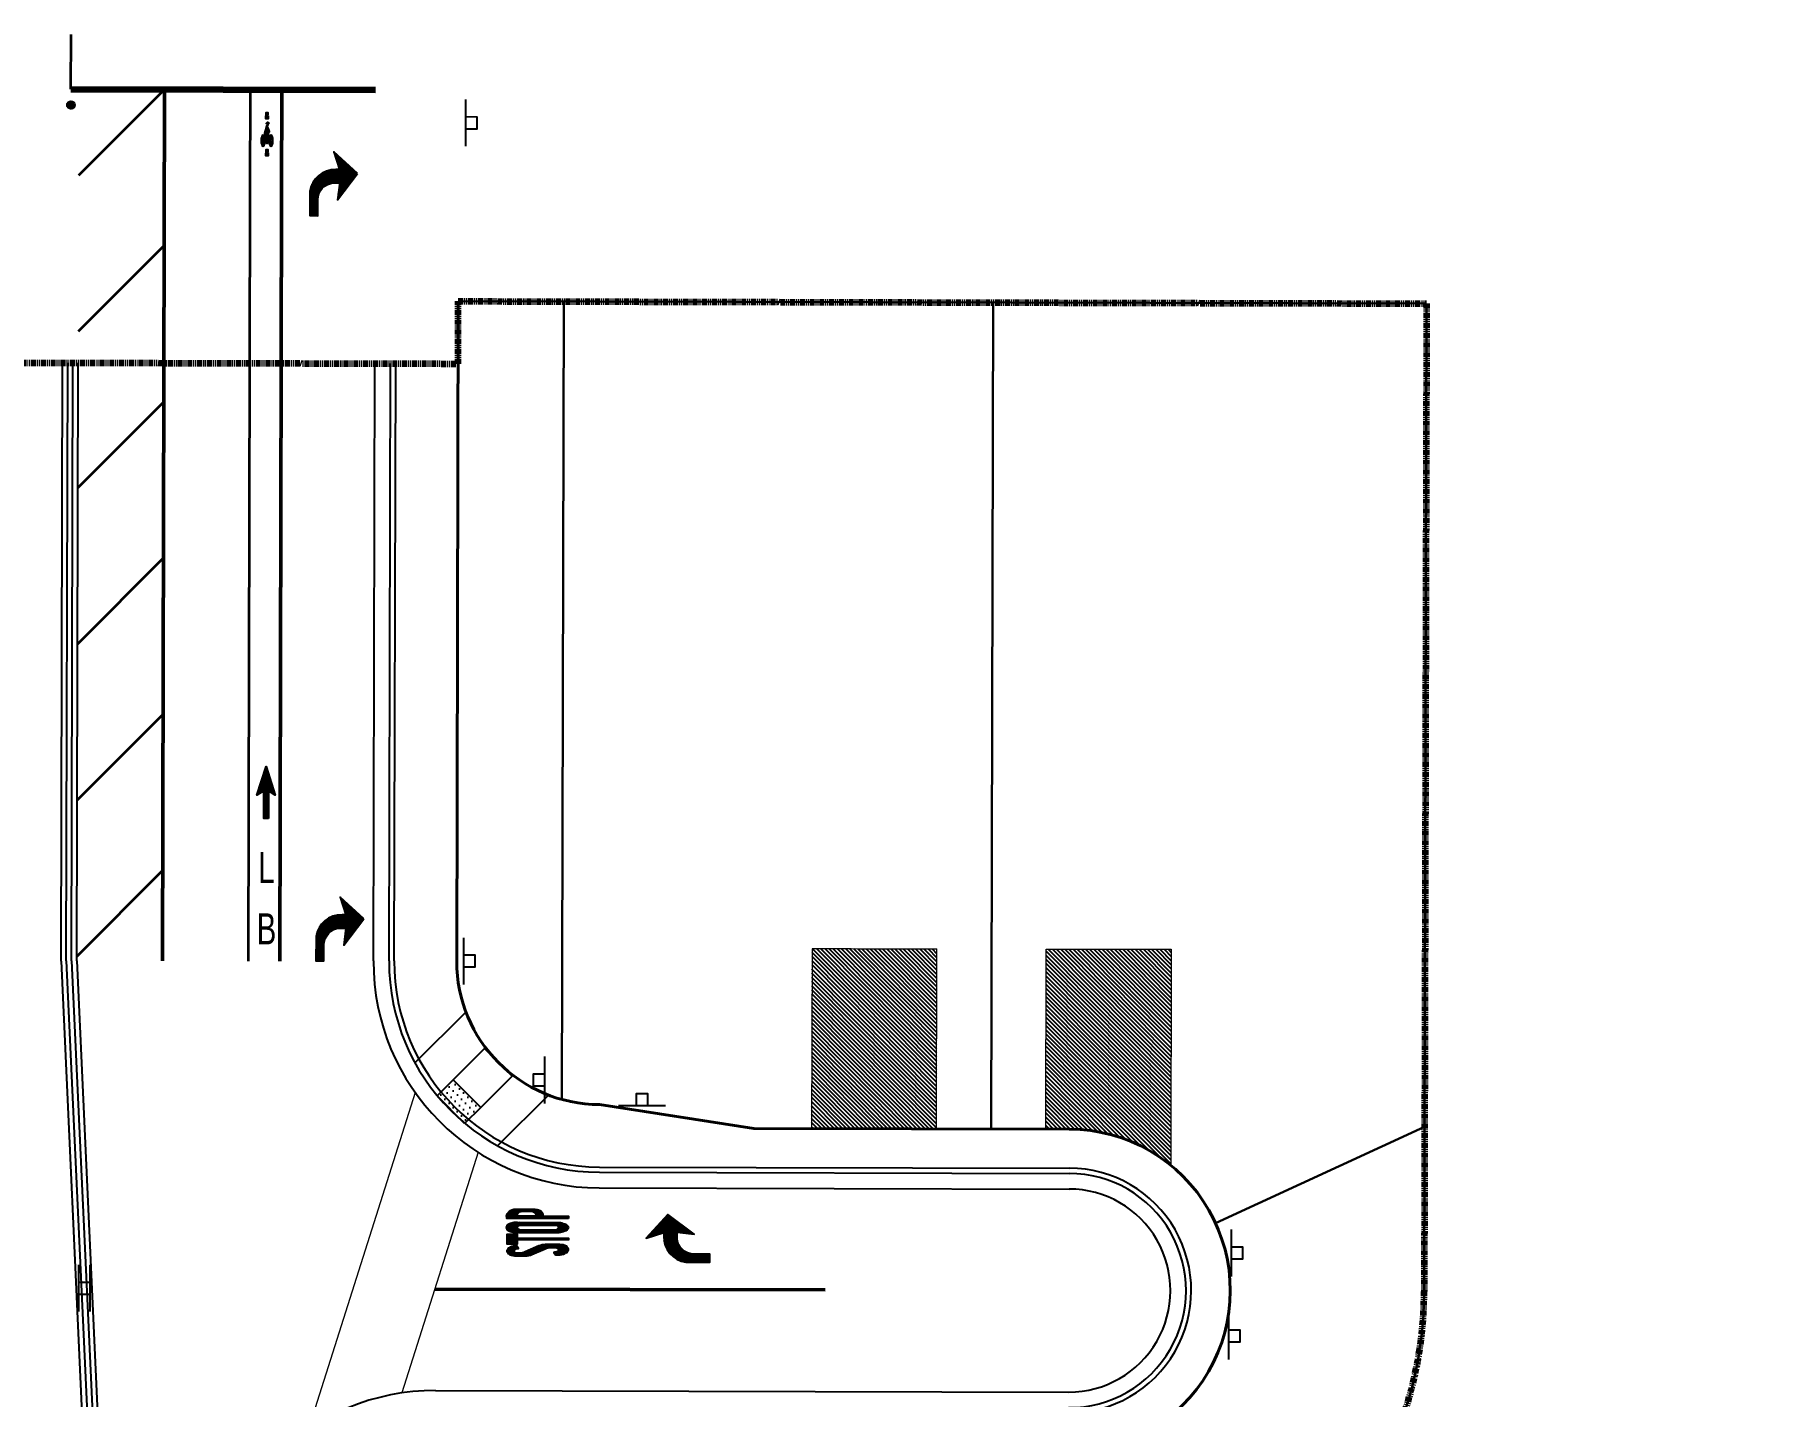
# Model space of a CAD drawing. Header units: feet. Extents: x 627 to 1424, y 217 to 1375.
# Drawn here: x 1086.8 to 1307.6, y 1200.6 to 1375 of the extents above; entities that cross this region are included whole.
import ezdxf
from ezdxf.enums import TextEntityAlignment as Align

# ---------------------------------------------------------------- set-up
doc = ezdxf.new("R2010")
doc.units = ezdxf.units.FT
doc.header["$MEASUREMENT"] = 0
doc.linetypes.add('PHANTOM2', pattern=[1.25, 0.625, -0.125, 0.125, -0.125, 0.125, -0.125])
for name, color, linetype, lineweight in [('C-ROAD-DRWY', 1, 'Continuous', 18), ('C-ROAD-DRWY-PATT', 254, 'Continuous', 25), ('C-ROAD-RAMP', 2, 'Continuous', 25), ('C-ROAD-SIGN', 2, 'Continuous', 25), ('C-ROAD-STRP-12IN', 5, 'Continuous', 100), ('C-ROAD-STRP-4IN', 3, 'Continuous', 35), ('C-ROAD-STRP-D23', 4, 'Continuous', 50), ('C-ROAD-STRP-D29', 3, 'Continuous', 35), ('C-ROAD-STRP-D38', 230, 'Continuous', 50), ('C-ROAD-STRP-D38A', 4, 'Continuous', 50), ('C-ROAD-STRP-D39', 7, 'Continuous', 35), ('C-ROAD-STRP-MRKG', 2, 'Continuous', 25), ('C-ROAD-STRP-XWLK', 1, 'Continuous', 18), ('V-BNDY-PHAS-LINE', 171, 'PHANTOM2', 100), ('V-PROP-LINE', 3, 'Continuous', 30), ('V-ROAD-ROW', 4, 'Continuous', 40), ('V-ROAD-SWLK', 6, 'Continuous', 25)]:
    doc.layers.add(name, color=color, linetype=linetype, lineweight=lineweight)
for name, color, linetype in [('V-ROAD-CURB-FOC', 103, 'Continuous'), ('V-ROAD-CURB-LIP', 1, 'Continuous'), ('V-ROAD-CURB-TBC', 2, 'Continuous')]:
    doc.layers.add(name, color=color, linetype=linetype)
doc.styles.add('BIKELANE', font='wood-d.shx', dxfattribs={"width": 0.7, "height": 4})
pattern_1 = [(45, (1116.567032840103, 1365.008395104669), (-0.04419417382415922, 0.04419417382415922), [])]
pattern_2 = [(134.863485537508, (1147.317632147111, 1221.592750123469), (-0.08859869301287861, -0.08817750051123979), [])]

# ---------------------------------------------------------------- blocks, each defined once
blk = doc.blocks.new('BOLLARD')
for p, q in [((-0.499915324151516, 0.00920155830681324), (-0.00920155830681324, 0.499915324151516)), ((-0.4949747463688254, -0.07071067811921239), (0.0707106776535511, 0.4949747468344867)), ((-0.4888181090354919, 0.1051515871658921), (-0.1051515871658921, 0.4888181090354919)), ((-0.4798668762668967, -0.140455620829016), (0.1404556212946773, 0.4798668758012354)), ((-0.4571276707574725, -0.2025692295283079), (0.2025692295283079, 0.4571276707574725)), ((-0.4384062038734555, 0.2404163056053221), (-0.2404163051396608, 0.4384062043391168)), ((-0.4280728595331311, -0.258367232279852), (0.2583672320470214, 0.4280728597659618)), ((-0.3934249822050333, -0.3085721686948091), (0.3085721684619784, 0.3934249824378639)), ((-0.3535533901304007, -0.3535533905960619), (0.3535533901304007, 0.3535533905960619)), ((-0.3085721684619784, -0.3934249824378639), (0.3934249822050333, 0.3085721686948091)), ((-0.2583672320470214, -0.4280728597659618), (0.4280728595331311, 0.258367232279852)), ((-0.2025692295283079, -0.4571276707574725), (0.4571276707574725, 0.2025692295283079)), ((-0.1404556212946773, -0.4798668758012354), (0.4798668762668967, 0.140455620829016)), ((-0.0707106776535511, -0.4949747468344867), (0.4949747463688254, 0.07071067811921239)), ((0.00920155830681324, -0.499915324151516), (0.499915324151516, -0.00920155830681324)), ((0.1051515871658921, -0.4888181090354919), (0.4888181090354919, -0.1051515871658921)), ((0.2404163051396608, -0.4384062043391168), (0.4384062038734555, -0.2404163056053221))]:
    blk.add_line(p, q)
blk.add_circle((0, 0), 0.5)
blk = doc.blocks.new('SIGN')
blk.add_line((3.000000000000157, -3.916090494788434e-16), (-3.000000000000157, 3.916090494788434e-16))
blk.add_lwpolyline([(0.7499999999999332, 1.495601614571014e-13), (-0.750000000000123, -7.659630427873607e-14), (-0.7500000000002826, -1.500000000000116), (0.7499999999999637, -1.499999999999962)], close=True)
at = {"flags": 1}
blk.add_attdef('CODE', text='', height=0.2, dxfattribs=at).set_placement((-7.965850201685498e-14, -0.7500000000000193), align=Align.MIDDLE_CENTER)

msp = doc.modelspace()

# ---------------------------------------------------------------- hatches: boundary and pattern name
at = {"layer": 'C-ROAD-DRWY-PATT'}
h = msp.add_hatch(dxfattribs=at)
h.set_pattern_fill('ANSI31', color=256, scale=3, angle=269.7750655101454, style=0)
h.set_pattern_definition([(314.7750655101454, (1209.311790113337, 1234.886134102475), (0.2662039943823306, 0.2641220047154196), [])])
h.paths.add_polyline_path([(1186.311855398118, 1234.940934466431, -3.556890963510524e-05), (1202.311809982173, 1234.902812474174), (1202.366610332392, 1257.902741237078, -1.210153877314317e-06), (1186.366655747406, 1257.940863228403)])
at = {"layer": 'C-ROAD-RAMP'}
h = msp.add_hatch(dxfattribs=at)
h.set_pattern_fill('DOTS', color=256, scale=12, angle=314.8634855422365, style=0)
h.set_pattern_definition([(314.8634855422364, (1162.73662749026, 1259.862710028188), (0.7961246595892641, 0.263268924094505), [0, -0.7499999999999998])])
edge = h.paths.add_edge_path()
edge.add_line((1143.945280722342, 1237.63355604792), (1141.863254779018, 1235.561427928042))
edge.add_arc((738.79662349727, 837.9380896789953), 566.1863901340619, 44.61049479220917, 45.11647627322327)
edge.add_line((1138.336154761724, 1239.105375645449), (1140.418180701323, 1241.17750376882))
edge.add_line((1140.418180701323, 1241.17750376882), (1143.945280722342, 1237.63355604792))
at = {"layer": 'C-ROAD-STRP-MRKG'}
h = msp.add_hatch(dxfattribs=at)
h.set_pattern_fill('ANSI31', color=256, scale=0.5, style=0)
h.set_pattern_definition(pattern_1)
h.paths.add_polyline_path([(1116.719827578403, 1365.008395104669), (1116.414238101803, 1365.008395104669), (1116.414238101803, 1364.68165272451), (1116.468706370331, 1364.708941864781), (1116.523376327008, 1364.641754962271), (1116.596980609, 1364.706845520996), (1116.649548110552, 1364.648056217469), (1116.719827578403, 1364.69628997799)])
h = msp.add_hatch(dxfattribs=at)
h.set_pattern_fill('ANSI31', color=256, scale=0.5, style=0)
h.set_pattern_definition(pattern_1)
h.paths.add_polyline_path([(1116.719827578403, 1364.612314260798), (1116.649548110552, 1364.564074117457), (1116.596980609, 1364.622863420984), (1116.523376327008, 1364.557772862492), (1116.468706370331, 1364.624959764769), (1116.414238101803, 1364.597664512694), (1116.414238101803, 1364.244421412935), (1116.719827578403, 1364.244421412935)])
h = msp.add_hatch(dxfattribs=at)
h.set_pattern_fill('ANSI31', color=256, scale=0.5, style=0)
h.set_pattern_definition(pattern_1)
h.paths.add_polyline_path([(1116.260874967091, 1362.461398493499), (1116.551893937401, 1361.069413980236), (1116.689341972582, 1361.187823790824), (1116.441557801329, 1362.272128595272), (1116.622912932187, 1362.13531007478), (1116.602340647951, 1361.828779382631), (1116.72317683883, 1361.758976634359), (1116.748125163838, 1362.309092698386), (1116.520314320922, 1362.466269589961), (1116.607621234842, 1362.922942503821), (1116.762934030034, 1362.452530286973), (1116.876973911189, 1362.604823858477), (1116.722205064259, 1363.073561445111), (1116.531156635843, 1363.372256823117)])
h = msp.add_hatch(dxfattribs=at)
h.set_pattern_fill('ANSI31', color=256, scale=0.5, style=0)
h.set_pattern_definition(pattern_1)
edge = h.paths.add_edge_path()
edge.add_line((1116.472668260336, 1363.619362585712), (1116.568964165674, 1363.619362585716))
edge.add_line((1116.568964165635, 1363.619362585712), (1116.568890824163, 1363.562272359684))
edge.add_ellipse((1116.645383920521, 1363.561106920941), major_axis=(0.002329321276362831, 0.1528840657518728), ratio=0.500334, start_angle=90, end_angle=270)
edge.add_line((1116.721875104122, 1363.559900572756), (1116.721752791805, 1363.619167008437))
edge.add_line((1116.721752792597, 1363.619167008437), (1116.818053189682, 1363.619167008438))
edge.add_arc((1116.645359749906, 1363.617543631466), 0.1727010690837939, 0.5385838849199045, 179.3965276406221)
h = msp.add_hatch(dxfattribs=at)
h.set_pattern_fill('ANSI31', color=256, scale=0.5, style=0)
h.set_pattern_definition(pattern_1)
edge = h.paths.add_edge_path()
edge.add_ellipse((1116.071616020985, 1361.437948117265), major_axis=(-6.274443321434508e-13, 0.7056621410867537), ratio=0.376846, start_angle=270, end_angle=450, ccw=False)
edge.add_ellipse((1116.071615776047, 1361.437948117265), major_axis=(-6.275104383497657e-13, 0.7056609187312921), ratio=0.376847, start_angle=90, end_angle=270)
edge = h.paths.add_edge_path(flags=16)
edge.add_ellipse((1116.071616631933, 1361.437948117265), major_axis=(-4.203877134086026e-13, 0.4727936467559906), ratio=0.302717, start_angle=270, end_angle=450, ccw=False)
edge.add_ellipse((1116.071616631933, 1361.437948117265), major_axis=(-4.203877134086026e-13, 0.4727936467559906), ratio=0.302717, start_angle=90, end_angle=270, ccw=False)
h = msp.add_hatch(dxfattribs=at)
h.set_pattern_fill('ANSI31', color=256, scale=0.5, style=0)
h.set_pattern_definition(pattern_1)
h.paths.add_polyline_path([(1116.719827578403, 1360.271770440042), (1116.414238101803, 1360.271770440042), (1116.414238101803, 1359.945021948079), (1116.468706370331, 1359.972317200154), (1116.523376327008, 1359.905130297877), (1116.596980609, 1359.970214744564), (1116.649548110552, 1359.911431552842), (1116.719827578403, 1359.959665313596)])
h = msp.add_hatch(dxfattribs=at)
h.set_pattern_fill('ANSI31', color=256, scale=0.5, style=0)
h.set_pattern_definition(pattern_1)
edge = h.paths.add_edge_path()
edge.add_ellipse((1117.06464049127, 1361.437948117265), major_axis=(-6.274443321434508e-13, 0.7056621410867537), ratio=0.376846, start_angle=270, end_angle=450, ccw=False)
edge.add_ellipse((1117.06464049127, 1361.437948117265), major_axis=(-6.275104383497657e-13, 0.7056609187312921), ratio=0.376847, start_angle=90, end_angle=270, ccw=False)
edge = h.paths.add_edge_path(flags=17)
edge.add_ellipse((1117.064641102217, 1361.437948117265), major_axis=(-4.203877134086026e-13, 0.4727936467559906), ratio=0.302717, start_angle=270, end_angle=450, ccw=False)
edge.add_ellipse((1117.064641102217, 1361.437948117265), major_axis=(-4.203877134086026e-13, 0.4727936467559906), ratio=0.302717, start_angle=90, end_angle=270, ccw=False)
h = msp.add_hatch(dxfattribs=at)
h.set_pattern_fill('ANSI31', color=256, scale=0.5, style=0)
h.set_pattern_definition(pattern_1)
h.paths.add_polyline_path([(1116.719827578403, 1359.875683213584), (1116.649548110552, 1359.82744945283), (1116.596980609, 1359.886238756357), (1116.523376327008, 1359.821148197865), (1116.468706370331, 1359.888335100142), (1116.414238101803, 1359.861039848067), (1116.414238101803, 1359.507796748541), (1116.719827578403, 1359.507796748541)])
h = msp.add_hatch(dxfattribs=at)
h.set_pattern_fill('ANSI31', color=256, angle=-0.1362125306902953, style=0)
h.set_pattern_definition([(44.86378746930971, (1122.547714163549, 1351.836302675772), (-0.08817796739890742, 0.08859822834231632), [])])
edge = h.paths.add_edge_path()
edge.add_line((1128.162417192943, 1357.236069793347), (1125.117761163972, 1359.992315810174))
edge.add_line((1125.117761163972, 1359.992315810174), (1125.85298149474, 1357.728561533382))
edge.add_line((1125.85298149474, 1357.728561533382), (1125.376368652098, 1357.740012435243))
edge.add_arc((1125.297533095001, 1354.458695461019), 3.282263872755047, 88.62370020019975, 172.3029354085563)
edge.add_line((1122.044842213392, 1354.898306833813), (1122.037565604784, 1351.837515483378))
edge.add_line((1122.037565604784, 1351.837515483378), (1123.057862722315, 1351.835089868167))
edge.add_line((1123.057862722315, 1351.835089868167), (1123.062713714316, 1353.875584102003))
edge.add_arc((1125.239743908247, 1353.870408513832), 2.177036346044065, 93.87629201252719, 179.8637874656761, ccw=False)
edge.add_line((1125.092570894398, 1356.042464534286), (1125.879966054112, 1356.039492608281))
edge.add_line((1125.879966054112, 1356.039492608281), (1125.605494166724, 1353.864338978427))
edge.add_line((1125.605494166724, 1353.864338978427), (1128.162417192943, 1357.236069793347))
h = msp.add_hatch(dxfattribs=at)
h.set_pattern_fill('ANSI31', color=256, angle=90, style=0)
h.set_pattern_definition([(135, (1116.500352707691, 1257.313185475534), (-0.08838834764831845, -0.08838834764831843), [])])
h.paths.add_polyline_path([(1115.27367333509, 1277.621412479552), (1116.14205434639, 1278.16410219227), (1116.14205434639, 1274.651566021843), (1116.757578990422, 1274.651566021843), (1116.757578990422, 1278.16410219227), (1117.625960001722, 1277.621412479552), (1116.449816668406, 1281.314461965347)])
h = msp.add_hatch(dxfattribs=at)
h.set_pattern_fill('ANSI31', color=256, angle=-0.1362125306902953, style=0)
h.set_pattern_definition([(44.86378746930971, (1123.350373603404, 1256.409464480821), (-0.08817796739890742, 0.08859822834231632), [])])
edge = h.paths.add_edge_path()
edge.add_line((1128.965076632798, 1261.809231598396), (1125.920420603827, 1264.565477615222))
edge.add_line((1125.920420603827, 1264.565477615222), (1126.655640934594, 1262.301723338431))
edge.add_line((1126.655640934594, 1262.301723338431), (1126.179028091952, 1262.313174240291))
edge.add_arc((1126.100192534856, 1259.031857266067), 3.282263872755047, 88.62370020019975, 172.3029354085563)
edge.add_line((1122.847501653247, 1259.471468638862), (1122.840225044638, 1256.410677288426))
edge.add_line((1122.840225044638, 1256.410677288426), (1123.860522162169, 1256.408251673216))
edge.add_line((1123.860522162169, 1256.408251673216), (1123.865373154171, 1258.448745907051))
edge.add_arc((1126.042403348101, 1258.443570318881), 2.177036346044065, 93.87629201252719, 179.8637874656761, ccw=False)
edge.add_line((1125.895230334252, 1260.615626339335), (1126.682625493966, 1260.612654413329))
edge.add_line((1126.682625493966, 1260.612654413329), (1126.408153606579, 1258.437500783475))
edge.add_line((1126.408153606579, 1258.437500783475), (1128.965076632798, 1261.809231598396))
h = msp.add_hatch(dxfattribs=at)
h.set_pattern_fill('ANSI31', color=256, angle=89.863485537508, style=0)
h.set_pattern_definition(pattern_2)
edge = h.paths.add_edge_path(flags=16)
edge.add_arc((1149.169587986411, 1223.778915958748), 0.5584171614610097, 89.14335012041778, 185.9215452253312, ccw=False)
edge.add_line((1149.177936771885, 1224.337270706194), (1150.601311386563, 1224.333879329264))
edge.add_arc((1150.401569615903, 1223.710081903927), 0.6549961853349, 0.47278560430402194, 72.24478136690152, ccw=False)
edge.add_line((1151.056543502025, 1223.715486651985), (1148.614150486887, 1223.721305974061))
edge = h.paths.add_edge_path()
edge.add_line((1155.191983403638, 1223.40961436904), (1147.269199466333, 1223.428491442464))
edge.add_line((1147.269199466333, 1223.428491442464), (1147.26960372366, 1223.598159937188))
edge.add_arc((1147.877508512574, 1223.723963648035), 0.6207856361478726, 145.4246673396004, 191.69210829689, ccw=False)
edge.add_arc((1148.280011328648, 1223.529807790152), 1.064589499951115, 109.7780236713509, 149.1166546561226, ccw=False)
edge.add_arc((1148.451131703465, 1222.885496781431), 1.729735422941362, 89.34588447539028, 107.8898137731538, ccw=False)
edge.add_line((1148.470878746361, 1224.615119482391), (1150.676183604635, 1224.609865054023))
edge.add_arc((1150.66979082597, 1221.926790235716), 2.683082434113726, 75.41714526358709, 89.8634855274044, ccw=False)
edge.add_arc((1151.152375262667, 1223.781735800277), 0.7663897654714444, -5.112651880136298, 75.41714530002048, ccw=False)
edge.add_line((1151.915715878829, 1223.713439560728), (1155.192688703537, 1223.70563174272))
edge.add_line((1155.192688703537, 1223.70563174272), (1155.191983403638, 1223.40961436904))
h = msp.add_hatch(dxfattribs=at)
h.set_pattern_fill('ANSI31', color=256, scale=0.9999999999999999, angle=89.86348553952463, style=0)
h.set_pattern_definition([(134.8634855395246, (1173.280820811167, 1218.332483760547), (-0.08859869300977505, -0.08817750051435817), [])])
edge = h.paths.add_edge_path()
edge.add_line((1167.881083281711, 1223.947215244872), (1165.124821220525, 1220.902573740575))
edge.add_line((1165.124821220525, 1220.902573740575), (1167.388579371385, 1221.637782141566))
edge.add_line((1167.388579371385, 1221.637782141566), (1167.377125957981, 1221.161169359926))
edge.add_arc((1170.658442517051, 1221.082316511033), 3.282263873092635, 178.6233982645596, 262.3026334729113)
edge.add_line((1170.218814003281, 1217.829627945786), (1173.279605315067, 1217.822335208533))
edge.add_line((1173.279605315067, 1217.822335208533), (1173.282036307268, 1218.84263231256))
edge.add_line((1173.282036307268, 1218.84263231256), (1171.241542099044, 1218.847494057845))
edge.add_arc((1171.246729159093, 1221.024524224846), 2.177036346417183, 183.8759900919646, 269.8634855451178, ccw=False)
edge.add_line((1169.074672362767, 1220.87736265664), (1169.077648438513, 1221.664757800754))
edge.add_line((1169.077648438513, 1221.664757800754), (1171.252800622024, 1221.390274450649))
edge.add_line((1171.252800622024, 1221.390274450649), (1167.881083281711, 1223.947215244872))
h = msp.add_hatch(dxfattribs=at)
h.set_pattern_fill('ANSI31', color=256, angle=89.863485537508, style=0)
h.set_pattern_definition(pattern_2)
edge = h.paths.add_edge_path(flags=16)
edge.add_line((1153.522231022827, 1221.926277526421), (1149.159471448511, 1221.93667237414))
edge.add_arc((1149.163417653511, 1223.592908485551), 1.656240812585924, 266.1289277883017, 269.86348536769344, ccw=False)
edge.add_arc((1149.089458883307, 1222.499910134866), 0.560743074436049, 230.7234000518218, 266.1289280247506, ccw=False)
edge.add_arc((1148.893329355217, 1222.260086908807), 0.2509335013983625, 129.0035710748435, 230.7233999701431, ccw=False)
edge.add_arc((1149.102656799133, 1222.001621983877), 0.5835325034947566, 84.26087650588221, 129.0035710874548, ccw=False)
edge.add_line((1149.161009573378, 1222.582229541847), (1153.523769147694, 1222.571834693896))
edge.add_arc((1153.508188915065, 1222.167569383056), 0.4045654275846274, 11.488441933361912, 87.79293455166521, ccw=False)
edge.add_arc((1153.497655103241, 1222.343589423692), 0.4180349213005675, 273.3703137332953, 346.802251931756, ccw=False)
edge = h.paths.add_edge_path()
edge.add_arc((1154.451104795476, 1222.528135272506), 0.790515193629435, 287.8038911884033, 339.0191115329, ccw=False)
edge.add_arc((1153.740789101954, 1223.916364529824), 2.343019430717685, 275.09286275593246, 293.9740840600763, ccw=False)
edge.add_line((1153.948779454455, 1221.58259503264), (1148.600220287219, 1221.595338677522))
edge.add_arc((1148.415322356931, 1223.878479666097), 2.29061564177366, 261.901902742581, 274.62993838520083, ccw=False)
edge.add_arc((1148.381648425063, 1223.307616395751), 1.72134514941864, 237.4971439115842, 260.3346799741514, ccw=False)
edge.add_arc((1147.86320943894, 1222.312006155136), 0.610973975237503, 184.507258385181, 228.2908279012792, ccw=False)
edge.add_arc((1147.8618680579, 1222.213632434851), 0.6098260405438575, 131.3927977568348, 175.2630581001642, ccw=False)
edge.add_arc((1148.37666254982, 1221.215007489493), 1.721345260560892, 99.39229182776552, 122.2298264101295, ccw=False)
edge.add_arc((1148.407615759547, 1220.643990454468), 2.290615530541376, 85.09703240680449, 97.82506866134611, ccw=False)
edge.add_line((1148.603391297162, 1222.926224326715), (1153.951950464398, 1222.913480681833))
edge.add_arc((1153.732841506819, 1220.580728783744), 2.343019452187638, 65.75288710288532, 84.63410824730431, ccw=False)
edge.add_arc((1154.482785652995, 1222.015067665371), 0.7333776854796084, 34.544900364893294, 73.17543429748252, ccw=False)
edge.add_arc((1154.860362552073, 1222.185083310348), 0.3342755903447633, 10.3407020943784, 47.346412758856786, ccw=False)
h = msp.add_hatch(dxfattribs=at)
h.set_pattern_fill('ANSI31', color=256, angle=89.863485537508, style=0)
h.set_pattern_definition(pattern_2)
h.paths.add_polyline_path([(1155.185403468087, 1220.647988871904), (1148.615422116593, 1220.66364271543), (1148.614183540456, 1220.143807328073), (1147.314187230542, 1220.146904740017), (1147.317171854898, 1221.399563625455), (1148.617168164812, 1221.396466213511), (1148.61600269936, 1220.907315553632), (1155.185984050855, 1220.891661709873)])
h = msp.add_hatch(dxfattribs=at)
h.set_pattern_fill('ANSI31', color=256, angle=89.863485537508, style=0)
h.set_pattern_definition(pattern_2)
edge = h.paths.add_edge_path()
edge.add_arc((1152.981279794019, 1217.69658786635), 2.000000000318786, 89.86348554384699, 113.658752904175, ccw=False)
edge.add_line((1152.986045042984, 1219.696582189761), (1153.494033366442, 1219.695371840848))
edge.add_arc((1153.549282887983, 1219.3513266478), 0.3484531596783443, 38.499371963889075, 99.12312160274962, ccw=False)
edge.add_arc((1153.595741267863, 1219.388280488741), 0.2890901457605851, -38.77239950476911, 38.49937066104269, ccw=False)
edge.add_arc((1153.127099995437, 1220.937371355615), 1.864139093433646, 275.01032086185023, 291.8578141395346, ccw=False)
edge.add_line((1153.289904935285, 1219.080355170649), (1153.501774523407, 1218.751341413241))
edge.add_line((1153.501774523407, 1218.751341413241), (1153.921658463776, 1218.750340984436))
edge.add_arc((1154.011926052999, 1220.141266850989), 1.393851858667141, 266.2868550854745, 300.4585372959004)
edge.add_arc((1154.404300259383, 1219.748163318347), 0.8673015890235614, 291.2391348326984, 327.1830019330635)
edge.add_arc((1154.872068866329, 1219.446510573591), 0.3107031268773321, 327.1830020977745, 395.8124173944221)
edge.add_arc((1153.269995096056, 1218.23225338226), 2.320867762812095, 36.97919595777233, 44.96991836836392)
edge.add_arc((1154.16593330865, 1218.551985428365), 1.516671514156145, 60.53559734596782, 93.50456700751387)
edge.add_line((1154.073222060688, 1220.065820659278), (1152.2045092443, 1220.070273112971))
edge.add_arc((1152.199743994783, 1218.070278789676), 2.000000000203711, 89.86348552801064, 113.6587528883386)
edge.add_line((1151.397167016752, 1219.902182224672), (1149.641193403862, 1219.132870933972))
edge.add_arc((1148.838616425279, 1220.964774368852), 2.000000000318786, 269.863485543847, 293.658752904175, ccw=False)
edge.add_line((1148.833851176314, 1218.96478004544), (1148.540493318811, 1218.965479009086))
edge.add_arc((1148.541224443195, 1219.272334781439), 0.3068566433518892, 133.0733174269501, 269.86348550029953, ccw=False)
edge.add_arc((1148.671214643857, 1218.79376467967), 0.7804585947839251, 83.67895677576229, 115.7896512731239, ccw=False)
edge.add_line((1148.757142635062, 1219.569478543475), (1148.523968311958, 1219.941862923559))
edge.add_arc((1148.741888521406, 1217.338060001437), 2.612906212425758, 94.78410921605958, 113.0911294120953)
edge.add_arc((1148.064915473438, 1218.974921540463), 0.8419008420743592, 114.4001467630507, 150.2747832678486)
edge.add_arc((1147.600840779573, 1219.239895831401), 0.3075070768189023, 150.2747823443112, 228.5072683904843)
edge.add_arc((1148.066328510273, 1219.546650053471), 0.8580901801935963, 218.7491839084947, 256.985163354553)
edge.add_arc((1148.45598496988, 1220.460659259302), 1.844579055784502, 251.5783394341099, 275.3022334595867)
edge.add_line((1148.626441417262, 1218.623972978909), (1149.684690058231, 1218.621451562503))
edge.add_arc((1149.689455307749, 1220.621445885798), 2.000000000203711, 269.8634855280106, 293.6587528883386)
edge.add_line((1150.49203228578, 1218.789542450802), (1152.178702815436, 1219.528491301229))

# ---------------------------------------------------------------- linework, layer by layer
at = {"layer": 'C-ROAD-DRWY'}
for p, q in [((1216.311770244502, 1234.869455731474), (1216.366700456478, 1257.923888284015)), ((1232.366655041464, 1257.885766291292), (1232.300765055232, 1230.231471250765)), ((1219.311761731282, 1234.862307857955), (1216.311770244502, 1234.869455731474))]:
    msp.add_line(p, q, dxfattribs=at)
at = {"layer": 'C-ROAD-DRWY', "flags": 128}
msp.add_lwpolyline([(1202.366610333323, 1257.902741236612, -1.210153877329625e-06), (1186.366655747406, 1257.940863228403), (1186.311855398118, 1234.940934466431, -3.556890963510524e-05), (1202.311809982173, 1234.902812474174), (1202.366610332392, 1257.902741236612)], format="xyb", dxfattribs=at)
at = {"layer": 'C-ROAD-DRWY'}
for centre, radius, start, end in [((9099.809924317524, 3306613.2992173), 3305364.776525201, 269.8633468883311, 269.8636242054856), ((1219.26251288224, 1214.192366525996), 20.67000000238543, 50.89220136208439, 89.86348552022801)]:
    msp.add_arc(centre, radius, start, end, dxfattribs=at)
at = {"layer": 'C-ROAD-DRWY-PATT'}
for p, q in [((1216.363508904353, 1256.584381157067), (1232.32522365544, 1240.496845290996)), ((1216.36477443669, 1257.115530049894), (1232.326489187777, 1241.027994183591)), ((1216.366039968096, 1257.646678942489), (1232.327754719183, 1241.559143076651)), ((1216.619858045131, 1257.923284499906), (1232.32902025152, 1242.090291969012)), ((1217.149371294305, 1257.922021666309), (1232.330285783857, 1242.621440861607)), ((1217.678884459659, 1257.920758917928), (1232.331551315263, 1243.152589754667)), ((1218.208397540264, 1257.91949625453), (1232.3328168476, 1243.683738647029)), ((1218.737910537049, 1257.918233676348), (1232.334082379006, 1244.214887540089)), ((1219.267423449084, 1257.916971182683), (1232.335347911343, 1244.746036432683)), ((1219.7969362773, 1257.915708774468), (1232.33661344368, 1245.277185325744)), ((1220.326449019834, 1257.914446451003), (1232.337878975086, 1245.808334218105)), ((1220.85596167855, 1257.913184212754), (1232.339144506492, 1246.339483110933)), ((1221.385474253446, 1257.911922059953), (1232.340410038829, 1246.87063200376)), ((1221.914986743592, 1257.910659991205), (1232.341675570235, 1247.401780896122)), ((1222.444499149919, 1257.909398008138), (1232.342941102572, 1247.932929789182)), ((1222.974011470564, 1257.908136110054), (1232.344206633978, 1248.464078681543)), ((1223.503523708321, 1257.906874296721), (1232.345472166315, 1248.995227574371)), ((1224.033035861328, 1257.905612568604), (1232.346737697721, 1249.526376467198)), ((1224.562547930516, 1257.904350925237), (1232.348003230058, 1250.057525360025)), ((1225.092059914023, 1257.903089367552), (1232.349268761463, 1250.58867425262)), ((1225.62157181371, 1257.901827894384), (1232.350534293801, 1251.11982314568)), ((1226.151083628647, 1257.900566506432), (1232.351799826138, 1251.650972038275)), ((1226.680595359765, 1257.899305203697), (1232.353065358475, 1252.182120930636)), ((1227.210107006133, 1257.898043985479), (1232.354330889881, 1252.713269823464)), ((1227.739618569613, 1257.896782852709), (1232.355596422218, 1253.244418716291)), ((1228.269130046479, 1257.89552180469), (1232.356861953624, 1253.775567609118)), ((1228.798641440459, 1257.894260841887), (1232.358127485961, 1254.306716501713)), ((1229.328152749687, 1257.892999964068), (1232.359393017367, 1254.837865394773)), ((1229.857663975097, 1257.891739170998), (1232.360658549704, 1255.369014287135)), ((1230.387175114825, 1257.890478463843), (1232.361924081109, 1255.900163180195)), ((1230.916686171666, 1257.889217840508), (1232.363189613447, 1256.431312072556)), ((1231.446197142825, 1257.887957302853), (1232.364455144852, 1256.962460965151)), ((1231.975708031096, 1257.886696850182), (1232.36572067719, 1257.493609857978)), ((1216.358446775936, 1254.459785586456), (1232.320161527954, 1238.372249720152)), ((1216.359712309204, 1254.99093447905), (1232.321427060291, 1238.903398612514)), ((1216.36097784061, 1255.522083372111), (1232.322692591697, 1239.434547505574)), ((1216.362243372947, 1256.053232264705), (1232.323958124034, 1239.965696398169)), ((1216.35338464845, 1252.335190015845), (1232.315099400468, 1236.247654149309)), ((1216.354650180787, 1252.866338908672), (1232.316364931874, 1236.778803042136)), ((1216.355915712193, 1253.397487801267), (1232.317630464211, 1237.309951934731)), ((1216.357181245461, 1253.928636693629), (1232.318895996548, 1237.841100827092)), ((1216.347056989558, 1249.679445552407), (1232.308771740645, 1233.591909685638)), ((1216.348322520964, 1250.210594445234), (1232.310037272051, 1234.123058577999)), ((1216.349588053301, 1250.741743337596), (1232.311302804388, 1234.65420747106)), ((1216.350853584707, 1251.27289223019), (1232.312568335794, 1235.185356363654)), ((1216.352119117044, 1251.80404112325), (1232.313833868131, 1235.716505256481)), ((1216.341994861141, 1247.554849981796), (1232.303709613159, 1231.467314114561)), ((1216.343260392547, 1248.085998874158), (1232.304975144565, 1231.998463007389)), ((1216.344525925815, 1248.617147766752), (1232.306240676902, 1232.529611900216)), ((1216.345791457221, 1249.14829665958), (1232.307506208308, 1233.060760792578)), ((1216.336932733655, 1245.430254410719), (1229.532915628515, 1232.130251783878)), ((1216.338198265061, 1245.961403303314), (1230.930040827021, 1231.254537893226)), ((1216.339463797398, 1246.492552196141), (1232.301178549416, 1230.405016328907)), ((1216.340729328804, 1247.023701088969), (1232.302444080822, 1230.9361652222)), ((1216.331870606169, 1243.305658840109), (1225.74320045393, 1233.82014247519)), ((1216.333136137575, 1243.836807732936), (1226.55682358332, 1233.532530215103)), ((1216.334401669912, 1244.36795662553), (1227.43798289448, 1233.176849405281)), ((1216.335667201318, 1244.899105518358), (1228.412960547023, 1232.72661071457)), ((1216.326808477752, 1241.181063269498), (1222.919633598067, 1234.536269007716)), ((1216.328074010089, 1241.712212162092), (1223.575840182602, 1234.407314157113)), ((1216.329339541495, 1242.24336105492), (1224.261382935569, 1234.248791887891)), ((1216.330605073832, 1242.774509947281), (1224.981462132186, 1234.055460937088)), ((1216.321746350266, 1239.056467698654), (1220.521098245867, 1234.82401364902)), ((1216.323011881672, 1239.587616591481), (1221.091773701832, 1234.781264140503)), ((1216.324277414009, 1240.118765483843), (1221.68035488762, 1234.720467757201)), ((1216.325542946346, 1240.649914376438), (1222.288827029988, 1234.639623623341)), ((1216.316684221849, 1236.931872128043), (1218.367830917239, 1234.864556896733)), ((1216.317949754186, 1237.463021020405), (1218.89734297432, 1234.863295264775)), ((1216.319215286523, 1237.994169912999), (1219.427175492048, 1234.861710645957)), ((1216.320480817929, 1238.52531880606), (1219.966689466499, 1234.850368255517)), ((1216.3128876267, 1235.338425449794), (1216.779294744134, 1234.868341793306)), ((1216.314153158106, 1235.869574342621), (1217.308806802146, 1234.867080160649)), ((1216.315418690443, 1236.400723235216), (1217.838318859227, 1234.865818529157))]:
    msp.add_line(p, q, dxfattribs=at)
at = {"layer": 'C-ROAD-RAMP'}
for p, q in [((1142.047243325971, 1249.853102067951), (1135.517854312435, 1243.354753349675)), ((1140.418180701323, 1241.17750376882), (1144.437017420307, 1245.17723518936)), ((1144.437017420307, 1245.17723518936), (1147.964117440395, 1241.633287468459)), ((1138.3400080828, 1239.109210648108), (1140.418180701323, 1241.17750376882)), ((1147.964117440395, 1241.633287468925), (1143.945280722342, 1237.63355604792)), ((1152.62854338903, 1239.221258907812), (1146.099154374562, 1232.72291018907)), ((1143.945280722342, 1237.63355604792), (1141.867108100094, 1235.565262930933))]:
    msp.add_line(p, q, dxfattribs=at)
at = {"layer": 'C-ROAD-RAMP', "flags": 128}
for points in [[(1143.945280722342, 1237.63355604792), (1140.418180701323, 1241.17750376882)], [(1141.867108103819, 1235.565262927208), (1138.3400080828, 1239.109210648108)]]:
    msp.add_lwpolyline(points, dxfattribs=at)
at = {"layer": 'C-ROAD-STRP-12IN'}
msp.add_line((1091.456329887733, 1368.038810681086), (1130.458523580804, 1367.94588283496), dxfattribs=at)
at = {"layer": 'C-ROAD-STRP-4IN'}
for p, q in [((1103.45860022027, 1368.010213696864), (1092.432297381572, 1356.983910857933)), ((1103.410947729833, 1348.010270465864), (1092.384644891135, 1336.983967626933)), ((1103.363295239396, 1328.010327234864), (1092.336992400698, 1316.984024395933)), ((1103.315642748959, 1308.010384003865), (1092.289339910261, 1296.984081164934)), ((1103.267990258522, 1288.010440772865), (1092.241687419824, 1276.984137933934)), ((1103.220337768085, 1268.010497541865), (1092.194034929387, 1256.984194702934))]:
    msp.add_line(p, q, dxfattribs=at)
at = {"layer": 'C-ROAD-STRP-D23'}
msp.add_line((1138.055864465423, 1214.385852030478), (1188.055722543038, 1214.266720803687), dxfattribs=at)
at = {"layer": 'C-ROAD-STRP-D29'}
msp.add_line((1091.456329887733, 1368.038810681086), (1091.473008064553, 1375.038790812716), dxfattribs=at)
at = {"layer": 'C-ROAD-STRP-D38'}
msp.add_line((1103.45860022027, 1368.010213696864), (1103.192685961723, 1256.404923398281), dxfattribs=at)
at = {"layer": 'C-ROAD-STRP-D38A', "flags": 128}
msp.add_lwpolyline([(1118.192643384449, 1256.36918403022), (1118.375066920184, 1332.933080472285), (1118.427484659478, 1354.933018028736), (1118.458557641134, 1367.974474329269)], dxfattribs=at)
at = {"layer": 'C-ROAD-STRP-D39', "flags": 128}
msp.add_lwpolyline([(1114.192654738203, 1256.3787145284), (1114.375078273937, 1332.942610970465), (1114.427496013232, 1354.942548526684), (1114.458568994887, 1367.984004827216)], dxfattribs=at)
at = {"layer": 'C-ROAD-STRP-MRKG'}
for p, q in [((1116.449816668406, 1281.314461965347), (1115.27367333509, 1277.621412479552)), ((1116.449816668406, 1281.314461965347), (1117.625960001722, 1277.621412479552)), ((1148.538634181023, 1219.918441217626), (1148.515955949202, 1219.9412277753))]:
    msp.add_line(p, q, dxfattribs=at)
for points in [[(1116.719827578403, 1364.694243010832), (1116.719827578403, 1365.008395104669), (1116.414238101803, 1365.008395104669), (1116.414238101803, 1364.68165272451), (1116.468706370331, 1364.708941864781), (1116.523376327008, 1364.641754962271), (1116.596980609, 1364.706845520996), (1116.649548110552, 1364.648056217469), (1116.716845025308, 1364.694243010832)], [(1116.719827578403, 1364.610267022625), (1116.719827578403, 1364.244421412935), (1116.414238101803, 1364.244421412935), (1116.414238101803, 1364.597664512694), (1116.468706370331, 1364.624959764769), (1116.523376327008, 1364.557772862492), (1116.596980609, 1364.622863420984), (1116.649548110552, 1364.564074117457), (1116.716845025308, 1364.610267022625)], [(1116.757578990422, 1274.651566021843), (1116.14205434639, 1274.651566021843), (1116.14205434639, 1278.16410219227), (1115.27367333509, 1277.621412479552), (1116.449816668406, 1281.314461965347), (1117.625960001722, 1277.621412479552), (1116.757578990422, 1278.16410219227), (1116.757578990422, 1274.651566021843)]]:
    msp.add_lwpolyline(points, dxfattribs=at)
for points in [[(1116.260874967091, 1362.461398493499), (1116.551893937401, 1361.069413980236), (1116.689341972582, 1361.187823790824), (1116.441557801329, 1362.272128595272), (1116.622912932187, 1362.13531007478), (1116.602340647951, 1361.828779382631), (1116.72317683883, 1361.758976634359), (1116.748125163838, 1362.309092698386), (1116.520314320922, 1362.466269589961), (1116.607621234842, 1362.922942503821), (1116.762934030034, 1362.452530286973), (1116.876973911189, 1362.604823858477), (1116.722205064259, 1363.073561445111), (1116.531156635843, 1363.372256823117)], [(1116.719827578403, 1359.959665313596), (1116.719827578403, 1360.271770440042), (1116.414238101803, 1360.271770440042), (1116.414238101803, 1359.945021948079), (1116.468706370331, 1359.972317200154), (1116.523376327008, 1359.905130297877), (1116.596980609, 1359.970214744564), (1116.649548110552, 1359.911431552842), (1116.719827578403, 1359.959665313596)], [(1116.719827578403, 1359.875683213584), (1116.719827578403, 1359.507796748541), (1116.414238101803, 1359.507796748541), (1116.414238101803, 1359.861039848067), (1116.468706370331, 1359.888335100142), (1116.523376327008, 1359.821148197865), (1116.596980609, 1359.886238756357), (1116.649548110552, 1359.82744945283), (1116.719827578403, 1359.875683213584)], [(1155.185403468087, 1220.647988871904), (1148.615422116593, 1220.66364271543), (1148.614183540456, 1220.143807328073), (1147.314187230542, 1220.146904740017), (1147.317171854898, 1221.399563625455), (1148.617168164812, 1221.396466213511), (1148.61600269936, 1220.907315553632), (1155.185984050855, 1220.891661709873)]]:
    msp.add_lwpolyline(points, close=True, dxfattribs=at)
for points in [[(1116.568890823983, 1363.562272359617), (1116.568964165635, 1363.619362585712), (1116.472668260336, 1363.619362585712, -0.9900830149883086), (1116.818053189665, 1363.619167008437), (1116.721752792597, 1363.619167008437), (1116.721875027753, 1363.559937656159)], [(1155.189208761789, 1222.24508614908, -0.2272642661053071), (1154.692812695168, 1221.775478934869, -0.08257176642449816), (1153.948779454455, 1221.58259503264), (1148.600220287219, 1221.595338677522, -0.05559370007667978), (1148.09264710173, 1221.610705272993, -0.09997868585592663), (1147.456697983667, 1221.855894726701, -0.1934004513035885), (1147.254124970175, 1222.263992528664, -0.1937928884629842), (1147.458640365861, 1222.671120388899, -0.09997867933276024), (1148.09575064946, 1222.913276611362, -0.05559370275494008), (1148.603391297162, 1222.926224326715), (1153.951950464398, 1222.913480681833, -0.08257176572281948), (1154.695056120865, 1222.71705347579, -0.1701721862572435), (1155.08685570024, 1222.430930873146, -0.1628859202669711), (1155.189208761789, 1222.24508614908, 0.08467869096432133)], [(1153.522231022827, 1221.926277526421), (1149.159471448511, 1221.93667237414, -0.01629652389554995), (1149.051602242514, 1221.940446400316, -0.1557265837884585), (1148.734472193755, 1222.065839580959, -0.4754758089165789), (1148.735399631783, 1222.455089023104, -0.1977454996324074), (1149.161009573378, 1222.582229541847), (1153.523769147694, 1222.571834693896, -0.345814414799718), (1153.904648834839, 1222.248146781931, -0.3318414671278298), (1153.522231022827, 1221.926277526421, -0.4510135132715997)]]:
    msp.add_lwpolyline(points, format="xyb", dxfattribs=at)
for points in [[(1128.162417192943, 1357.236069793347), (1125.117761163972, 1359.992315810174), (1125.85298149474, 1357.728561533382), (1125.376368652098, 1357.740012435243, 0.3822590624745728), (1122.044842213392, 1354.898306833813), (1122.037565604784, 1351.837515483378), (1123.057862722315, 1351.835089868167), (1123.062713714316, 1353.875584102003, -0.3938474495494241), (1125.092570894398, 1356.042464534286), (1125.879966054112, 1356.039492608281), (1125.605494166724, 1353.864338978427)], [(1128.965076632798, 1261.809231598396), (1125.920420603827, 1264.565477615222), (1126.655640934594, 1262.301723338431), (1126.179028091952, 1262.313174240291, 0.3822590624745728), (1122.847501653247, 1259.471468638862), (1122.840225044638, 1256.410677288426), (1123.860522162169, 1256.408251673216), (1123.865373154171, 1258.448745907051, -0.3938474495494241), (1125.895230334252, 1260.615626339335), (1126.682625493966, 1260.612654413329), (1126.408153606579, 1258.437500783475)], [(1155.191983403638, 1223.40961436904), (1147.269199466333, 1223.428491442464), (1147.26960372366, 1223.598159937188, -0.2046678224725248), (1147.366365561262, 1224.076252860716, -0.173352997046702), (1147.919778714888, 1224.53159782174, -0.08109019709682273), (1148.470878746361, 1224.615119482391), (1150.676183604635, 1224.609865054023, -0.06311766773330416), (1151.345336699858, 1224.523435979849, -0.3665903575176971), (1151.915715878829, 1223.713439560728), (1155.192688703537, 1223.70563174272)], [(1148.614150486887, 1223.721305974061, -0.4493034663093322), (1149.177936771885, 1224.337270706194), (1150.601311386563, 1224.333879329264, -0.3238201653692414), (1151.056543502025, 1223.715486651985)], [(1167.881083281711, 1223.947215244872), (1165.124821220525, 1220.902573740575), (1167.388579371385, 1221.637782141566), (1167.377125957981, 1221.161169359926, 0.3822590624745728), (1170.218814003281, 1217.829627945786), (1173.279605315067, 1217.822335208533), (1173.282036307268, 1218.84263231256), (1171.241542099044, 1218.847494057845, -0.3938474495494241), (1169.074672362767, 1220.87736265664), (1169.077648438513, 1221.664757800754), (1171.252800622024, 1221.390274450649)], [(1152.178702815436, 1219.528491301229, -0.1042011367982836), (1152.986045042984, 1219.696582189761), (1153.494033366442, 1219.695371840848, -0.2708683532939404), (1153.821987550706, 1219.568240850698, -0.3505466189921832), (1153.821127428673, 1219.207244053483, -0.07364375881681705), (1153.289904935285, 1219.080355170649), (1153.501774523407, 1218.751341413241), (1153.921658463776, 1218.750340984436, 0.1502169239107168), (1154.7184900539, 1218.939771817066, 0.1581333799567039), (1155.133185594343, 1219.278122666059, 0.3087362589923668), (1155.1240295358, 1219.628313362598, 0.03488023906345211), (1154.911957819946, 1219.872492872644, 0.1448548603939007), (1154.073222060688, 1220.065820659278), (1152.2045092443, 1220.070273112971, 0.1042011367982837), (1151.397167016752, 1219.902182224672), (1149.641193403862, 1219.132870933972, -0.104201136798284), (1148.833851176314, 1218.96478004544), (1148.540493318811, 1218.965479009086, -0.679536586650057), (1148.331661711447, 1219.496487544151, -0.1410334040393221), (1148.757142635062, 1219.569478543475), (1148.523968311958, 1219.941862923559, 0.08004977568451116), (1147.717120542191, 1219.741625990486, 0.1578237655290514), (1147.333797524683, 1219.392370427027, 0.3552606021026102), (1147.397109643556, 1219.00956080039, 0.1684012804273499), (1147.873083719984, 1218.710602681385, 0.1038863406671993), (1148.626441417262, 1218.623972978909), (1149.684690058231, 1218.621451562503, 0.1042011367982835), (1150.49203228578, 1218.789542450802)]]:
    msp.add_lwpolyline(points, format="xyb", close=True, dxfattribs=at)
for centre, major_axis, ratio, start_param, end_param in [((1116.645383920521, 1363.561106920941), (0.002329321276362831, 0.1528840657518728), 0.5003340000000001, 1.570796326794897, 4.71238898038469), ((1116.071616020985, 1361.437948117265), (-6.274443321434508e-13, 0.7056621410867537), 0.376846, 4.71238898038469, 7.853981633974483), ((1116.071615776047, 1361.437948117265), (-6.275104383497657e-13, 0.7056609187312921), 0.376847, 1.570796326794897, 4.71238898038469), ((1116.071616631933, 1361.437948117265), (-4.203877134086026e-13, 0.4727936467559906), 0.302717, 4.71238898038469, 7.853981633974483), ((1116.071616631933, 1361.437948117265), (-4.203877134086026e-13, 0.4727936467559906), 0.302717, 1.570796326794897, 4.71238898038469), ((1117.06464049127, 1361.437948117265), (-6.275104383497657e-13, 0.7056609187312921), 0.376847, 1.570796326794897, 4.71238898038469), ((1117.06464049127, 1361.437948117265), (-6.274443321434508e-13, 0.7056621410867537), 0.376846, 4.71238898038469, 7.853981633974483), ((1117.064641102217, 1361.437948117265), (-4.203877134086026e-13, 0.4727936467559906), 0.302717, 4.71238898038469, 7.853981633974483), ((1117.064641102217, 1361.437948117265), (-4.203877134086026e-13, 0.4727936467559906), 0.302717, 1.570796326794897, 4.71238898038469)]:
    msp.add_ellipse(centre, major_axis=major_axis, ratio=ratio, start_param=start_param, end_param=end_param, dxfattribs=at)
at = {"layer": 'C-ROAD-STRP-XWLK'}
for p, q in [((1135.531835610978, 1239.567650869023), (1121.901266628876, 1196.46939084935)), ((1143.591711589135, 1231.889551187865), (1133.847244924866, 1201.078690787544))]:
    msp.add_line(p, q, dxfattribs=at)
at = {"layer": 'V-BNDY-PHAS-LINE'}
msp.add_lwpolyline([(636.2147284271196, 294.956724778749), (630.5978686390445, 1086.809829601087), (969.9023616639897, 1088.258337491192), (969.4754769923165, 1188.253543923143), (969.3383627450094, 1241.253366561141, -0.001242423373496293), (983.2435436518863, 1241.254787930753), (1043.156078348868, 1241.112038450083, 0.4142135623859874), (1058.692965033464, 1256.575063774129), (1058.875235807151, 1333.07484663208), (1141.045002574101, 1332.879066373222), (1141.064063567668, 1340.879043665482), (1265.063711600378, 1340.583598222584), (1264.762309600599, 1214.083957287949, -0.292039336862614), (1235.690652349032, 1168.793723728741, 0.3024242725712664), (1224.074736908078, 1149.914432413876, 0.1018713430262122), (1307.316432546824, 808.0228747949004)], format="xyb", dxfattribs=at)
at = {"layer": 'V-PROP-LINE'}
for p, q in [((1141.064063570462, 1340.87904366618), (1265.063711599447, 1340.583598223282)), ((1154.320637531579, 1238.664953414584), (1154.564099381678, 1340.846878058044)), ((1209.311790113337, 1234.886134102941), (1209.563943265006, 1340.715833708178)), ((1264.762309600599, 1214.083957287949), (1265.063711600378, 1340.583598222816)), ((1264.812473706901, 1235.138035984477), (1238.042155004106, 1222.827987049241))]:
    msp.add_line(p, q, dxfattribs=at)
msp.add_arc((1214.762451522052, 1214.203088513575), 50, 294.7439610191072, 359.8634855468766, dxfattribs=at)
at = {"layer": 'V-ROAD-CURB-FOC'}
for p, q in [((1090.192607183009, 1256.38734647003), (1090.375146399252, 1332.99979395885)), ((1092.192717184313, 1256.431132267928), (1092.375140719116, 1332.99502870976)), ((1132.192756407894, 1256.399940869771), (1132.375027182512, 1332.899723727955)), ((1090.192607182078, 1256.387346500298), (1094.051901795901, 1172.837992373388)), ((1092.192717184313, 1256.43113226979), (1096.049771522172, 1172.930277561769)), ((1159.128348906524, 1229.335686646635), (1219.298314846121, 1229.19232380297))]:
    msp.add_line(p, q, dxfattribs=at)
for centre, radius, start, end in [((1159.19267976936, 1256.3356100081), 27, 179.8634855468766, 269.863485520228), ((1219.262512881309, 1214.192366529023), 15.00000000007169, 269.863485520228, 89.86348552022801)]:
    msp.add_arc(centre, radius, start, end, dxfattribs=at)
at = {"layer": 'V-ROAD-CURB-LIP'}
msp.add_line((1130.192762085237, 1256.404706118628), (1130.375032859854, 1332.904488977045), dxfattribs=at)
at = {"layer": 'V-ROAD-CURB-LIP', "ltscale": 1.5}
for p, q in [((1159.123583656736, 1227.335692323511), (1219.29348700121, 1227.192329628626)), ((1138.125157481059, 1201.385650031269), (1219.23153876327, 1201.192403428955))]:
    msp.add_line(p, q, dxfattribs=at)
at = {"layer": 'V-ROAD-CURB-LIP'}
msp.add_arc((1159.192679770291, 1256.335610007867), 29, 179.8634855468766, 269.863485520228, dxfattribs=at)
at = {"layer": 'V-ROAD-CURB-LIP', "ltscale": 1.5}
for centre, radius, start, end in [((1219.26251288224, 1214.19236652879), 12.99999999976757, 269.863485520228, 89.86348552022801), ((1138.056061369367, 1172.385732345982), 29, 89.86348552022801, 180.5229878436658)]:
    msp.add_arc(centre, radius, start, end, dxfattribs=at)
at = {"layer": 'V-ROAD-CURB-TBC'}
for p, q in [((1090.862644033507, 1256.402014751919), (1091.045144494623, 1332.998197600478)), ((1091.522680333816, 1256.416464022594), (1091.705142622814, 1332.996625068365)), ((1132.862754506059, 1256.398344511166), (1133.045025280677, 1332.898127369583)), ((1090.862644033507, 1256.402014731895), (1094.721188154072, 1172.86890791147)), ((1091.522680332884, 1256.416464023059), (1095.380485164002, 1172.899362023687)), ((1159.129945264198, 1230.0056847448), (1219.300006479025, 1229.862321673427))]:
    msp.add_line(p, q, dxfattribs=at)
for centre, radius, start, end in [((1159.19267976936, 1256.335610007867), 26.33, 179.8634855468766, 269.863485520228), ((1219.26251288224, 1214.192366529023), 15.66999999981151, 269.863485520228, 89.86348552022801)]:
    msp.add_arc(centre, radius, start, end, dxfattribs=at)
at = {"layer": 'V-ROAD-ROW'}
for p, q in [((1140.862731798552, 1256.379283515038), (1141.064063570462, 1340.879043666413)), ((1178.915522194467, 1234.958557202248), (1159.14900626149, 1238.005662036827)), ((1219.311761731282, 1234.862307857955), (1178.915522194467, 1234.958557202248))]:
    msp.add_line(p, q, dxfattribs=at)
for centre, radius, start, end in [((1159.19267976936, 1256.335610007867), 18.33, 179.8634855468766, 269.863485520228), ((1219.26251288224, 1214.192366529023), 20.66999999981151, 269.863485520228, 89.86348552022801)]:
    msp.add_arc(centre, radius, start, end, dxfattribs=at)
at = {"layer": 'V-ROAD-SWLK'}
for p, q in [((1140.862731798552, 1256.379283515038), (1141.064063570462, 1340.879043666413)), ((1178.915522194467, 1234.958557202248), (1159.14900626149, 1238.005662036827)), ((1178.915522194467, 1234.958557202248), (1219.311761731282, 1234.862307857955))]:
    msp.add_line(p, q, dxfattribs=at)
for centre, radius, start, end in [((1159.19267976936, 1256.335610007867), 18.33, 179.8634855468766, 269.863485520228), ((1219.26251288224, 1214.192366529023), 20.66999999981151, 269.863485520228, 89.86348552022801)]:
    msp.add_arc(centre, radius, start, end, dxfattribs=at)

# ---------------------------------------------------------------- block references
msp.add_blockref('BOLLARD', (1091.455841258168, 1366.014361900277))
at = {"layer": 'C-ROAD-SIGN'}
for p, rotation in [((1141.992322302423, 1363.722159587778), 89.86348554380967), ((1141.736558848992, 1256.377201507334), 89.86348554380967), ((1152.168044472113, 1241.16364921839), 270), ((1164.59153202083, 1237.878195447382), 180), ((1240.050411854871, 1219.004248319194), 89.99999999785128), ((1092.417576340027, 1214.493807060877), 89.86348553788332), ((1093.91757208202, 1214.490233124001), 270.0000000016903), ((1239.687964610755, 1208.35135308723), 89.99999999785128)]:
    msp.add_blockref('SIGN', p, dxfattribs=dict(at, rotation=rotation))

# ---------------------------------------------------------------- texts
at = {"layer": 'C-ROAD-STRP-MRKG', "style": 'BIKELANE', "width": 0.7}
for s, p in [('L', (1116.500352707691, 1265.159671778325)), ('B', (1116.500352707691, 1257.313185475534))]:
    msp.add_text(s, height=4, dxfattribs=at).set_placement(p, align=Align.BOTTOM_CENTER)

doc.saveas('drawing.dxf')
